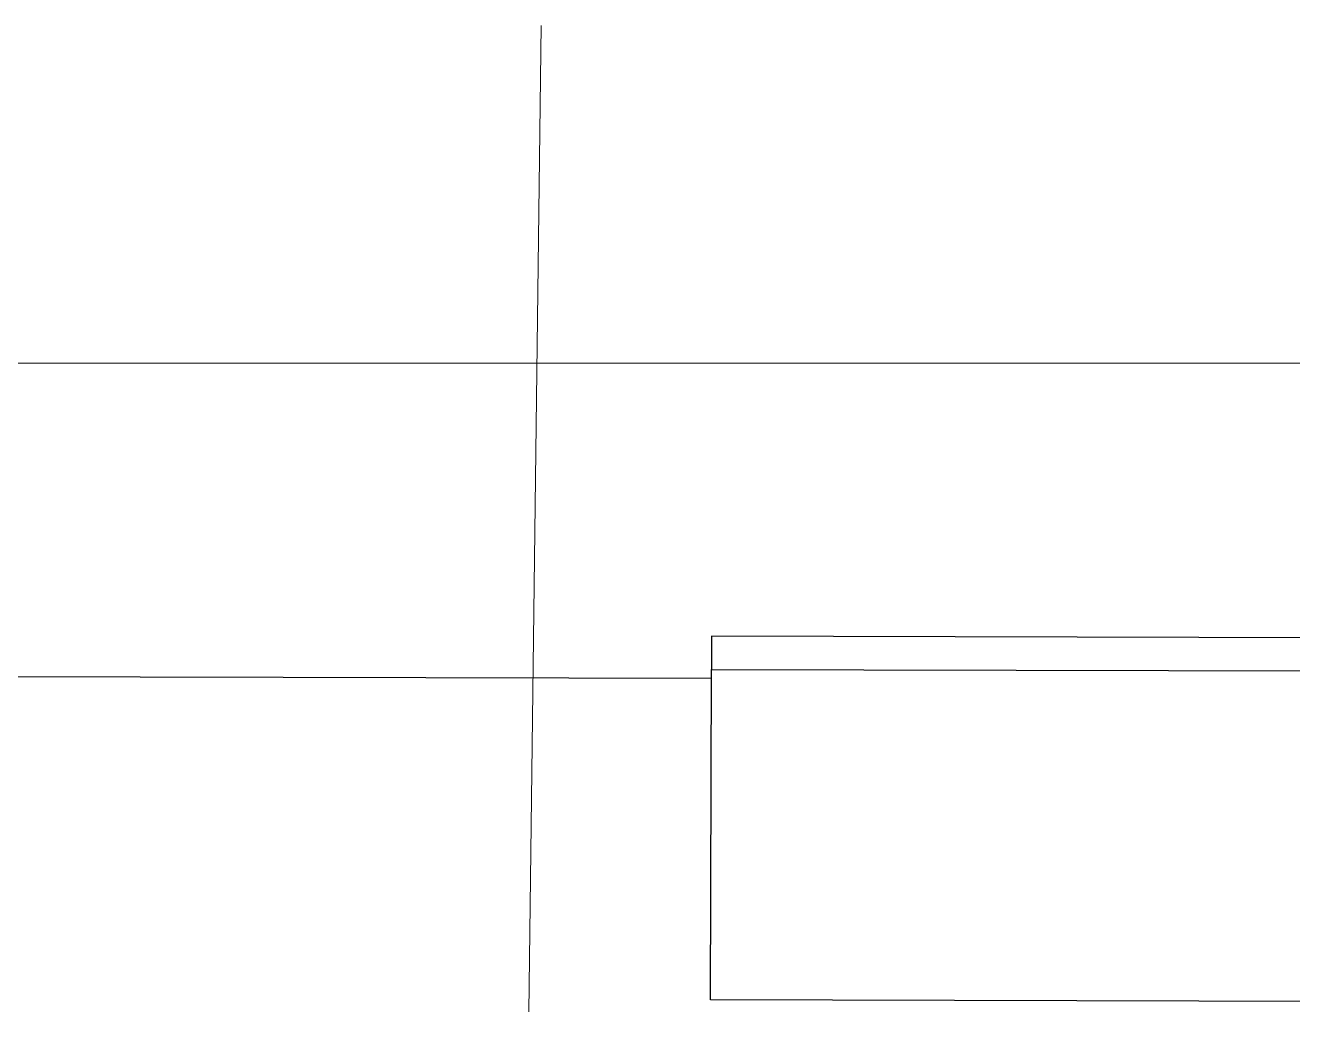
# Model space of a CAD drawing. Header units: inches. Extents: x 164.3 to 247.9, y 15.6 to 56.7.
# Drawn here: x 208.76 to 209.362, y 29.624 to 30.092 of the extents above; entities that cross this region are included whole.
import ezdxf

# ---------------------------------------------------------------- set-up
doc = ezdxf.new("R2010")
doc.units = ezdxf.units.IN
doc.header["$MEASUREMENT"] = 0
doc.layers.get('0').update_dxf_attribs({"lineweight": 0})
doc.layers.add('WALL 1 100', color=250, linetype='Continuous', lineweight=9)
doc.layers.add('провода', color=1, linetype='Continuous', lineweight=5)

msp = doc.modelspace()

# ---------------------------------------------------------------- linework, layer by layer
at = {"color": 7, "linetype": 'ByBlock', "lineweight": -2}
for p, q in [((209.08598, 29.80204), (209.08594, 29.78634)), ((209.8707, 29.80014), (209.08598, 29.80204)), ((208.63229, 29.78325), (209.08593, 29.78215)), ((209.08556, 29.6294), (209.08594, 29.78634)), ((209.08594, 29.78634), (209.87066, 29.78444)), ((209.87028, 29.6275), (209.08556, 29.6294))]:
    msp.add_line(p, q, dxfattribs=at)
at = {"layer": 'WALL 1 100', "color": 0}
msp.add_line((208.26999, 29.93172), (221.88075, 29.93172), dxfattribs=at)
at = {"layer": 'провода', "color": 1}
msp.add_line((208.99917, 29.6238), (209.00502, 30.09218), dxfattribs=at)

doc.saveas('drawing.dxf')
